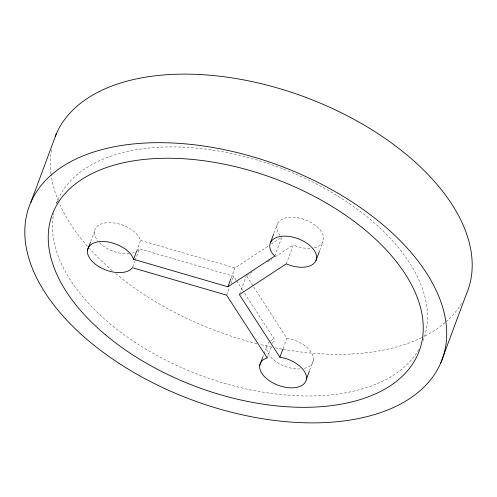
<?xml version="1.0" encoding="UTF-8"?>
<svg xmlns="http://www.w3.org/2000/svg" width="497" height="497" viewBox="0 0 497 497"><rect width="100%" height="100%" fill="white"/><g stroke="black" fill="none" stroke-linecap="round" stroke-linejoin="round"><path stroke-width="0.37" stroke-dasharray="2.48 1.86" d="M56.708 203.037L58.025 199.496M90.721 241.536L94.498 231.372M136.545 251.327L140.595 240.436L139.036 237.069A24.465 13.891 20.4 0 0 106.644 222.737A24.465 13.891 20.4 0 0 97.94 241.014M132.711 266.982L134.873 261.173M135.141 260.453L139.464 248.835L233.609 276.257L236.118 280.134M231.148 278.072L234.926 267.908L268.976 245.611M226.589 295.131L229.558 287.148M230.906 283.514L233.609 276.257M239.641 293.87L246.127 276.444M273.934 233.286L277.444 223.843M274.804 256.073L281.824 237.199L271.542 243.928M286.334 263.839L293.354 244.959L294.553 245.537A24.465 13.891 20.4 0 0 310.96 248.301M262.671 357.492L263.752 354.585M264.019 353.858L266.721 346.602M267.181 357.883L271.499 346.266M272.58 343.359L274.201 339.004L243.232 291.136M283.128 348.503L286.906 338.339L253.495 286.688M319.701 250.513L322.944 241.803M309.668 370.377L313.445 360.213M137.147 251.072L139.464 248.835M246.394 275.717L254.116 270.66M267.622 261.813L272.126 258.862M275.344 256.756L293.354 244.959M270.797 340.513L274.201 339.004M286.906 338.339L291.975 339.408A24.465 13.891 20.4 0 1 312.644 354.914A24.465 13.891 20.4 0 1 303.897 368.457M140.595 240.436L234.926 267.908M246.81 276.363L253.079 286.048M236.535 280.786L242.816 290.49M418.847 349.391A195.737 111.148 20.4 0 1 201.061 375.577A195.737 111.148 20.4 0 1 53.657 213.375M56.316 203.727A195.737 111.148 20.4 0 1 279.084 167.414A195.737 111.148 20.4 0 1 423.077 340.607M280.122 235.466A24.465 13.891 20.4 0 1 287.601 217.549A24.465 13.891 20.4 0 1 319.646 229.421A24.465 13.891 20.4 0 1 313.756 247.922M300.126 368.936A24.465 13.891 20.4 0 1 272.629 358.877A24.465 13.891 20.4 0 1 270.132 340.985M134.538 252.389A24.465 13.891 20.4 0 1 130.214 253.482M129.456 253.576A24.465 13.891 20.4 0 1 98.418 241.585M461.638 303.332A220.208 125.045 20.4 0 1 446.132 321.671M445.045 322.615A220.208 125.045 20.4 0 1 422.543 337.252M421.81 337.612A220.208 125.045 20.4 0 1 282.743 349.254M281.967 349.118A220.208 125.045 20.4 0 1 274.984 347.788M271.89 347.154A220.208 125.045 20.4 0 1 259.801 344.396M256.825 343.657A220.208 125.045 20.4 0 1 115.279 273.244M112.223 270.654A220.208 125.045 20.4 0 1 89.336 248.401M87.36 246.17A220.208 125.045 20.4 0 1 58.689 201.807M58.379 201.055A220.208 125.045 20.4 0 1 51.085 174.782M50.992 174.049A220.208 125.045 20.4 0 1 51.787 148.212"/><path stroke-width="0.75" d="M30.876 202.254L56.378 133.693M87.478 250.246L90.448 242.263M133.575 259.31L132.016 255.949A24.465 13.891 20.4 0 0 97.269 241.952A24.465 13.891 20.4 0 0 94.374 263.404A24.465 13.891 20.4 0 0 130.127 269.946L132.444 267.709L226.589 295.131L267.181 357.883L263.777 359.387A24.465 13.891 20.4 0 0 273.3 383.112A24.465 13.891 20.4 0 0 305.742 381.416A24.465 13.891 20.4 0 0 284.955 358.281L279.886 357.219L239.374 294.591L286.334 263.839L287.533 264.416A24.465 13.891 20.4 0 0 316.608 257.079A24.465 13.891 20.4 0 0 286.682 236.199A24.465 13.891 20.4 0 0 273.101 254.34L274.804 256.073L227.906 286.788L133.575 259.31L136.545 251.327M227.906 286.788L230.875 278.798M270.424 242.722L273.667 234.006M259.701 365.475L262.671 357.492M279.886 357.219L282.855 349.229M315.924 260.676L319.434 251.24M306.425 379.087L309.395 371.104M440.622 363.307A220.208 125.045 20.4 0 0 176.845 143.229A220.208 125.045 20.4 0 0 89.783 341.806A220.208 125.045 20.4 0 0 440.622 363.307L466.124 294.746A220.208 125.045 20.4 0 0 309.041 98.611A220.208 125.045 20.4 0 0 55.223 136.489M105.494 334.823A195.737 111.148 20.4 0 0 417.691 354.74A195.737 111.148 20.4 0 0 184.07 158.779A195.737 111.148 20.4 0 0 105.494 334.823"/></g></svg>
